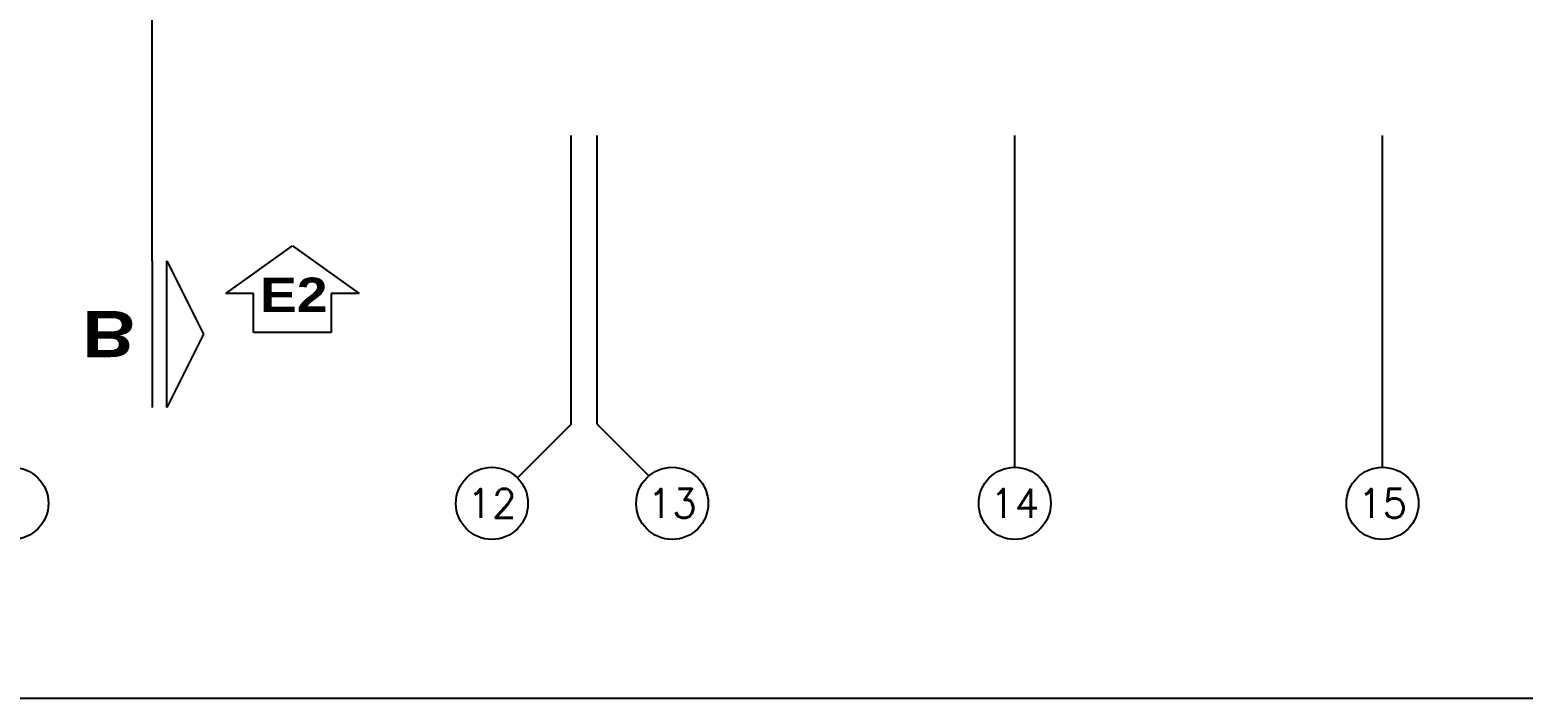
# Model space of a CAD drawing. Header units: millimetres. Extents: x 98 to 155, y -181 to 127.
# Drawn here: x 124.73 to 135.09, y -85.36 to -80.73 of the extents above; entities that cross this region are included whole.
import ezdxf
from ezdxf.enums import TextEntityAlignment as Align

# ---------------------------------------------------------------- set-up
doc = ezdxf.new("R2010")
doc.units = ezdxf.units.MM
doc.header["$LTSCALE"] = 15
for name, pattern in [('CENTER', [2, 1.25, -0.25, 0.25, -0.25]), ('PHANTOM', [63.5, 31.75, -6.35, 6.35, -6.35, 6.35, -6.35]), ('PHANTOM2', [1.25, 0.625, -0.125, 0.125, -0.125, 0.125, -0.125])]:
    doc.linetypes.add(name, pattern=pattern)
doc.layers.get('0').update_dxf_attribs({"color": 250})
for name, color, linetype in [('A-CORTE', 250, 'CENTER'), ('A-EJES', 250, 'PHANTOM'), ('L13 Texto Grande', 150, 'Continuous')]:
    doc.layers.add(name, color=color, linetype=linetype)
doc.styles.add('R140', font='ariblk.ttf', dxfattribs={"height": 3.55})
doc.styles.add('R160-75', font='ariblk.ttf', dxfattribs={"height": 0.6})
doc.styles.add('ROMANS', font='romans.shx', dxfattribs={"width": 0.8})

# ---------------------------------------------------------------- blocks, each defined once
blk = doc.blocks.new('Ejes_Torre C')
for p, q in [((26.85, -2.5), (26.477, -2.873)), ((27.03, -2.5), (27.389, -2.859))]:
    blk.add_line(p, q)
at = {"layer": 'A-EJES', "linetype": 'PHANTOM2'}
for points in [[(26.85, -2.5), (26.85, -0.5)], [(27.03, -2.5), (27.03, -0.5)], [(29.925, -2.8), (29.925, -0.5)], [(32.475, -2.8), (32.475, -0.5)]]:
    blk.add_lwpolyline(points, dxfattribs=at)
at = {"layer": 'A-EJES', "linetype": 'Continuous'}
for centre in [(22.975, -3.05), (26.3, -3.05), (27.55, -3.05), (29.925, -3.05), (32.475, -3.05)]:
    blk.add_circle(centre, 0.25, dxfattribs=at)
at = {"layer": 'A-EJES', "linetype": 'Continuous', "style": 'ROMANS'}
for s, p in [('12', (26.3, -3.05)), ('13', (27.55, -3.05)), ('14', (29.925, -3.05)), ('15', (32.475, -3.05))]:
    blk.add_text(s, height=0.2, dxfattribs=at).set_placement(p, align=Align.MIDDLE_CENTER)
blk = doc.blocks.new('*U25')
blk.add_lwpolyline([(-4.65, -4.35), (-4.65, 0.15), (-7.86, 0.15), (-0.15, 5.69), (7.57, 0.15), (4.35, 0.15), (4.35, -4.35)], close=True)
at = {"linetype": 'Continuous', "style": 'R140'}
blk.add_attdef('ELEVACION', text='', height=3.55, dxfattribs=at).set_placement((0, 0), align=Align.MIDDLE_CENTER)
blk = doc.blocks.new('*U99')
blk.add_line((-3, -5.08), (-3, 5.08))
blk.add_lwpolyline([(-4.02, 5.08), (-4.02, -5.08), (-6.56, 0)], close=True)
at = {"linetype": 'Continuous', "style": 'R160-75'}
blk.add_attdef('A', text='', height=0.3, dxfattribs=at).set_placement((0, 0), align=Align.MIDDLE_CENTER)
blk = doc.blocks.new('Cortes-Elev.')
at = {"layer": 'A-CORTE', "linetype": 'CENTER', "ltscale": 0.5}
blk.add_lwpolyline([(23.945, 20.831), (23.945, 37.853)], dxfattribs=at)
ref = blk.add_blockref('*U25', (24.926, 20.595), dxfattribs=dict(at, xscale=0.05980032655866058, yscale=0.05980032655866058, zscale=0.05980032655866058))
ref.add_attrib('ELEVACION', 'E2', dxfattribs={"layer": '0', "linetype": 'Continuous', "height": 0.2392, "style": 'R160-75'}).set_placement((24.926, 20.595), align=Align.MIDDLE_CENTER)
ref = blk.add_blockref('*U99', (23.645, 20.323), dxfattribs=dict(at, xscale=0.1, yscale=0.1, zscale=-0.1, rotation=180))
ref.add_attrib('A', 'B', dxfattribs={"layer": '0', "linetype": 'Continuous', "extrusion": (0, 0, -1), "height": 0.32, "rotation": 180, "style": 'R160-75'}).set_placement((-23.645, 20.323), align=Align.MIDDLE)

msp = doc.modelspace()

# ---------------------------------------------------------------- linework, layer by layer
at = {"layer": 'L13 Texto Grande'}
msp.add_lwpolyline([(101.6371, -85.365), (144.0528, -85.365)], dxfattribs=at)

# ---------------------------------------------------------------- block references
at = {"layer": 'A-CORTE'}
msp.add_blockref('Cortes-Elev.', (101.6371, -103.1647), dxfattribs=at)
at = {"layer": 'A-EJES'}
msp.add_blockref('Ejes_Torre C', (101.6371, -80.965), dxfattribs=at)

doc.saveas('drawing.dxf')
